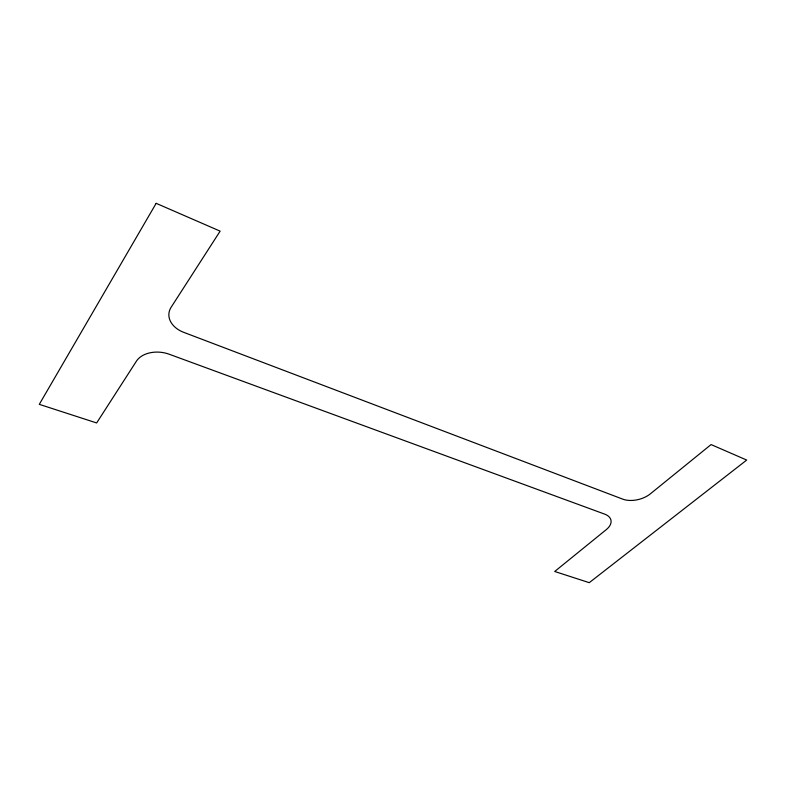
<?xml version="1.0" encoding="UTF-8"?>
<svg xmlns="http://www.w3.org/2000/svg" width="786" height="786" viewBox="0 0 786 786"><rect width="100%" height="100%" fill="white"/><g stroke="black" fill="none" stroke-linecap="round" stroke-linejoin="round"><path stroke-width="1.18" d="M156.159 203.328L39.3 404.348L96.649 422.947L136.459 361.108A24.592 16.771 6 0 1 169.157 354.211L604.67 514.123A19.277 10.935 -12.5 0 1 606.35 529.567L554.71 571.481L589.254 582.672L746.7 460.056L711.075 444.571L650.346 493.854A20.112 11.672 -14.5 0 1 622.797 499.159L183.767 332.36A25.574 18.471 5.8 0 1 171.132 307.257L220.139 231.143L156.159 203.328"/></g></svg>
